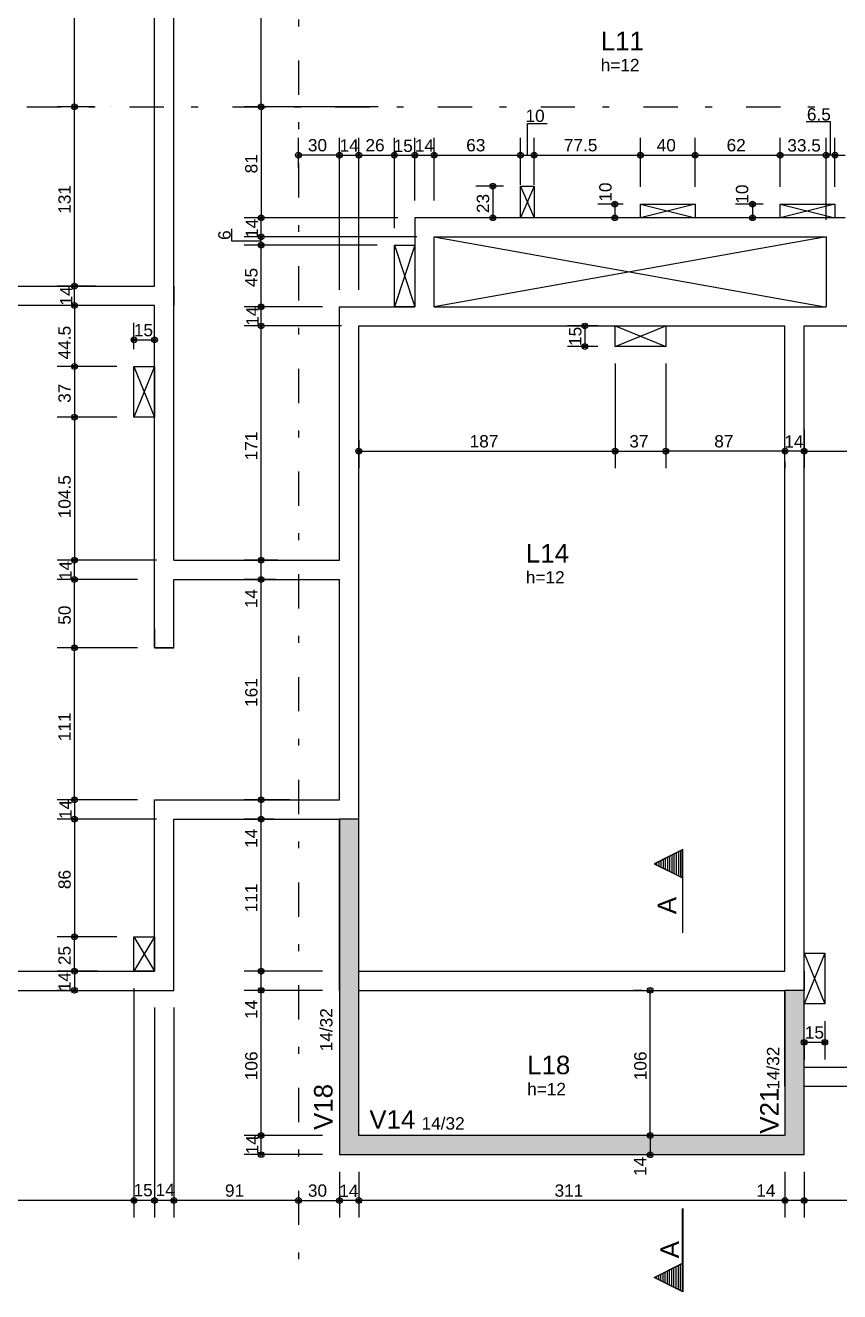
# Model space of a CAD drawing. Extents: x 0 to 119, y 0 to 84.
# Drawn here: x 22.71 to 34.6, y 37.36 to 55.85 of the extents above; entities that cross this region are included whole.
import ezdxf

# ---------------------------------------------------------------- set-up
doc = ezdxf.new("R2010")
doc.units = 0
doc.header["$MEASUREMENT"] = 0
doc.linetypes.add('ESTILO_TQS_0003', pattern=[1.5, 0.5, -0.4, 0.1, -0.5])
for name, color, linetype in [('10', 252, 'CONTINUOUS'), ('18', 6, 'CONTINUOUS'), ('20', 1, 'CONTINUOUS'), ('25', 130, 'CONTINUOUS'), ('3', 7, 'CONTINUOUS'), ('32', 250, 'CONTINUOUS'), ('37', 7, 'CONTINUOUS'), ('38', 7, 'CONTINUOUS'), ('9', 8, 'CONTINUOUS')]:
    doc.layers.add(name, color=color, linetype=linetype)
doc.styles.add('TQS_ARIAL', font='arial.ttf')

msp = doc.modelspace()

# ---------------------------------------------------------------- linework, layer by layer
at = {"layer": '10', "color": 252, "linetype": 'Continuous'}
for p, q in [((29.939986, 53.49673), (30.139986, 53.03673)), ((30.139986, 53.49673), (29.939986, 53.03673)), ((31.689554, 53.236516), (32.489554, 53.0364)), ((32.489554, 53.236516), (31.689554, 53.0364)), ((33.729536, 53.236516), (34.529536, 53.036516)), ((34.529536, 53.236516), (33.729536, 53.036516)), ((28.67962, 52.7564), (34.37962, 51.7364)), ((34.39962, 52.7564), (28.67962, 51.7364)), ((28.09962, 52.6364), (28.39962, 51.7364)), ((28.39962, 52.6364), (28.09962, 51.7364)), ((31.320073, 51.456428), (32.060073, 51.156428)), ((31.320073, 51.156428), (32.060073, 51.456428)), ((24.59962, 50.86567), (24.29962, 50.12567)), ((24.29962, 50.86567), (24.59962, 50.12567)), ((24.29962, 42.5364), (24.59962, 42.0364)), ((24.59962, 42.5364), (24.29962, 42.0364)), ((34.07962, 42.297385), (34.37962, 41.557385)), ((34.37962, 42.297385), (34.07962, 41.557385))]:
    msp.add_line(p, q, dxfattribs=at)
for points in [[(29.939986, 53.49673), (30.139986, 53.49673), (30.139986, 53.03673), (29.939986, 53.03673), (29.939986, 53.49673)], [(31.689554, 53.236516), (32.489554, 53.236516), (32.489554, 53.0364), (31.689554, 53.0364), (31.689554, 53.236516)], [(33.729536, 53.236516), (34.529536, 53.236516), (34.529536, 53.036516), (33.729536, 53.036516), (33.729536, 53.236516)], [(28.39962, 51.7364), (28.09962, 51.7364), (28.09962, 52.6364), (28.39962, 52.6364), (28.39962, 51.7364)], [(32.060073, 51.156428), (31.320073, 51.156428), (31.320073, 51.456428), (32.060073, 51.456428), (32.060073, 51.156428)], [(24.29962, 50.12567), (24.29962, 50.86567), (24.59962, 50.86567), (24.59962, 50.12567), (24.29962, 50.12567)], [(24.29962, 42.5364), (24.59962, 42.5364), (24.59962, 42.0364), (24.29962, 42.0364), (24.29962, 42.5364)], [(34.07962, 41.557385), (34.07962, 42.297385), (34.37962, 42.297385), (34.37962, 41.557385), (34.07962, 41.557385)]]:
    msp.add_lwpolyline(points, dxfattribs=at)
at = {"layer": '18', "color": 6, "linetype": 'ESTILO_TQS_0003'}
msp.add_line((26.69962, 76.330437), (26.69962, 37.646661), dxfattribs=at)
at = {"layer": '20', "color": 1, "linetype": 'ESTILO_TQS_0003'}
msp.add_line((10.735148, 54.6564), (46.564196, 54.6564), dxfattribs=at)
at = {"layer": '25', "color": 130, "linetype": 'Continuous'}
msp.add_lwpolyline([(27.299624, 44.256449), (27.29962, 39.35726), (34.07962, 39.35726), (34.07962, 41.7564), (33.79962, 41.7564), (33.79962, 39.638285), (27.57962, 39.638285), (27.579624, 44.256449), (27.299624, 44.256449)], dxfattribs=at)
for points in [[(27.57962, 39.638285), (27.299624, 44.256449), (27.29962, 39.35726)], [(27.57962, 39.638285), (27.579624, 44.256449), (27.299624, 44.256449)], [(33.79962, 41.7564), (33.79962, 39.638285), (34.07962, 39.35726)], [(33.79962, 41.7564), (34.07962, 39.35726), (34.07962, 41.7564)], [(27.57962, 39.638285), (27.29962, 39.35726), (34.07962, 39.35726)], [(27.57962, 39.638285), (34.07962, 39.35726), (33.79962, 39.638285)]]:
    msp.add_solid(points, dxfattribs=at)
at = {"layer": '3', "color": 7, "linetype": 'Continuous'}
for p, q in [((32.307839, 43.81097), (31.893007, 43.603554)), ((32.306101, 43.808149), (31.896909, 43.603554)), ((31.988738, 43.649468), (31.988738, 43.557641)), ((32.020648, 43.665422), (32.020648, 43.541686)), ((32.052558, 43.681376), (32.052558, 43.525731)), ((32.084657, 43.697426), (32.08447, 43.509775)), ((32.116378, 43.713285), (32.116378, 43.493821)), ((32.148288, 43.72924), (32.148288, 43.477866)), ((32.180199, 43.745197), (32.180199, 43.46191)), ((32.212109, 43.761152), (32.212109, 43.445955)), ((32.244019, 43.777107), (32.244019, 43.43)), ((32.275929, 43.793063), (32.275929, 43.414044)), ((32.3061, 43.808149), (32.3061, 42.595015)), ((32.307839, 42.595015), (32.307839, 43.81097)), ((31.893007, 43.603554), (32.306101, 43.397007)), ((31.89691, 43.603554), (32.3061, 43.398958)), ((31.924917, 43.617558), (31.924917, 43.589551)), ((31.956827, 43.633512), (31.956827, 43.573596)), ((32.3061, 37.359511), (32.3061, 38.572645)), ((32.307839, 38.572645), (32.307839, 37.35669)), ((31.893007, 37.564106), (32.306101, 37.770653)), ((31.89691, 37.564106), (32.3061, 37.768702)), ((32.212109, 37.406508), (32.212109, 37.721705)), ((32.244019, 37.390553), (32.244019, 37.737661)), ((32.275929, 37.374597), (32.275929, 37.753616)), ((32.307839, 37.35669), (31.893007, 37.564106)), ((32.306101, 37.359511), (31.896909, 37.564106)), ((31.924917, 37.550103), (31.924917, 37.57811)), ((31.956827, 37.534148), (31.956827, 37.594064)), ((31.988738, 37.518193), (31.988738, 37.610019)), ((32.020648, 37.502238), (32.020648, 37.625974)), ((32.052558, 37.486284), (32.052558, 37.641929)), ((32.084657, 37.470234), (32.08447, 37.657885)), ((32.116378, 37.454375), (32.116378, 37.673839)), ((32.148288, 37.43842), (32.148288, 37.689794)), ((32.180199, 37.422464), (32.180199, 37.70575))]:
    msp.add_line(p, q, dxfattribs=at)
for points in [[(27.299624, 44.256449), (27.29962, 39.35726), (34.07962, 39.358285), (34.07962, 41.7564), (33.79962, 41.7564), (33.79962, 39.638285), (27.57962, 39.638285), (27.579624, 44.256449), (27.299624, 44.256449)], [(32.3061, 43.808149), (31.89691, 43.603554), (32.3061, 43.398958), (32.3061, 43.808149)], [(27.29962, 41.7564), (27.29962, 39.35726), (34.07962, 39.358285), (34.07962, 40.3564)], [(32.3061, 37.359512), (31.89691, 37.564106), (32.3061, 37.768702), (32.3061, 37.359512)]]:
    msp.add_lwpolyline(points, dxfattribs=at)
at = {"layer": '32', "color": 250, "linetype": 'Continuous'}
for p, q in [((23.430046, 54.6564), (23.430046, 57.6164)), ((26.156196, 54.6564), (26.156196, 57.5564)), ((23.700237, 54.6564), (23.180046, 54.6564)), ((23.716518, 54.6564), (23.180046, 54.6564)), ((23.430046, 52.0364), (23.430046, 54.6564)), ((23.950237, 54.6564), (23.950237, 54.6564)), ((23.966518, 54.6564), (23.966518, 54.6564)), ((27.597227, 54.6564), (25.906196, 54.6564)), ((27.861964, 54.6564), (25.906196, 54.6564)), ((26.156196, 54.6564), (26.156196, 53.0364)), ((27.847227, 54.6564), (27.847227, 54.6564)), ((28.111964, 54.6564), (28.111964, 54.6564)), ((26.69962, 53.761935), (26.69962, 54.201948)), ((27.29962, 51.9864), (27.29962, 54.201948)), ((27.29962, 51.9864), (27.29962, 54.201948)), ((27.57962, 51.9864), (27.57962, 54.201948)), ((27.57962, 51.9864), (27.57962, 54.201948)), ((28.09962, 52.8864), (28.09962, 54.201948)), ((28.09962, 52.8864), (28.09962, 54.201948)), ((28.39962, 53.2864), (28.39962, 54.201948)), ((28.39962, 53.2864), (28.39962, 54.201948)), ((28.67962, 53.2864), (28.67962, 54.201948)), ((28.67962, 53.2864), (28.67962, 54.201948)), ((29.939986, 53.51673), (29.939986, 54.201948)), ((29.939986, 53.51673), (29.939986, 54.201948)), ((30.139986, 53.51673), (30.139986, 54.201948)), ((30.139986, 53.51673), (30.139986, 54.201948)), ((31.689554, 53.486516), (31.689554, 54.201948)), ((31.689554, 53.486516), (31.689554, 54.201948)), ((32.489554, 53.486516), (32.489554, 54.201948)), ((32.489554, 53.486516), (32.489554, 54.201948)), ((33.729536, 53.486516), (33.729536, 54.201948)), ((33.729536, 53.486516), (33.729536, 54.201948)), ((34.39962, 53.0064), (34.39962, 54.201948)), ((34.39962, 53.0064), (34.39962, 54.201948)), ((34.529536, 53.486516), (34.529536, 54.201948)), ((34.529536, 53.486516), (34.529536, 54.201948)), ((27.29962, 53.951948), (26.69962, 53.951948)), ((27.29962, 53.951948), (27.57962, 53.951948)), ((27.57962, 53.951948), (28.09962, 53.951948)), ((28.09962, 53.951948), (28.39962, 53.951948)), ((28.39962, 53.951948), (28.67962, 53.951948)), ((28.67962, 53.951948), (29.939986, 53.951948)), ((29.939986, 53.951948), (30.139986, 53.951948)), ((30.139986, 53.951948), (31.689554, 53.951948)), ((31.689554, 53.951948), (32.489554, 53.951948)), ((32.489554, 53.951948), (33.729536, 53.951948)), ((34.39962, 53.951948), (33.729536, 53.951948)), ((34.529536, 53.951948), (34.39962, 53.951948)), ((34.529536, 53.951948), (34.67962, 53.951948)), ((26.69962, 53.511935), (26.69962, 53.511935)), ((29.689986, 53.49673), (29.286617, 53.49673)), ((29.536617, 53.49673), (29.536617, 53.03673)), ((29.939986, 53.49673), (29.939986, 53.49673)), ((29.939986, 53.26673), (29.939986, 53.26673)), ((29.939986, 53.26673), (29.939986, 53.26673)), ((30.139986, 53.26673), (30.139986, 53.26673)), ((30.139986, 53.26673), (30.139986, 53.26673)), ((31.439554, 53.236516), (31.067606, 53.236516)), ((31.317606, 53.236516), (31.317606, 53.0364)), ((31.689554, 53.236516), (31.689554, 53.236516)), ((31.689554, 53.236516), (31.689554, 53.236516)), ((31.689554, 53.236516), (31.689554, 53.236516)), ((32.489554, 53.236516), (32.489554, 53.236516)), ((32.489554, 53.236516), (32.489554, 53.236516)), ((33.479536, 53.236516), (33.075929, 53.236516)), ((33.325929, 53.236516), (33.325929, 53.036516)), ((33.729536, 53.236516), (33.729536, 53.236516)), ((33.729536, 53.236516), (33.729536, 53.236516)), ((33.729536, 53.236516), (33.729536, 53.236516)), ((34.529536, 53.236516), (34.529536, 53.236516)), ((34.529536, 53.236516), (34.529536, 53.236516)), ((28.14962, 53.0364), (25.906196, 53.0364)), ((28.14962, 53.0364), (25.906196, 53.0364)), ((26.156196, 52.7564), (26.156196, 53.0364)), ((28.39962, 53.0364), (28.39962, 53.0364)), ((28.39962, 53.0364), (28.39962, 53.0364)), ((28.39962, 53.0364), (28.39962, 53.0364)), ((28.39962, 53.0364), (28.39962, 53.0364)), ((28.67962, 53.0364), (28.67962, 53.0364)), ((28.67962, 53.0364), (28.67962, 53.0364)), ((29.689986, 53.03673), (29.286617, 53.03673)), ((29.939986, 53.03673), (29.939986, 53.03673)), ((31.439554, 53.0364), (31.067606, 53.0364)), ((31.689554, 53.0364), (31.689554, 53.0364)), ((33.479536, 53.036516), (33.075929, 53.036516)), ((33.729536, 53.036516), (33.729536, 53.036516)), ((28.14962, 52.7564), (25.906196, 52.7564)), ((28.42962, 52.7564), (25.906196, 52.7564)), ((26.156196, 52.6364), (26.156196, 52.7564)), ((28.39962, 52.7564), (28.39962, 52.7564)), ((28.67962, 52.7564), (28.67962, 52.7564)), ((34.39962, 52.7564), (34.39962, 52.7564)), ((34.39962, 52.7564), (34.39962, 52.7564)), ((27.84962, 52.6364), (25.906196, 52.6364)), ((27.84962, 52.6364), (25.906196, 52.6364)), ((26.156196, 51.7364), (26.156196, 52.6364)), ((28.09962, 52.6364), (28.09962, 52.6364)), ((28.09962, 52.6364), (28.09962, 52.6364)), ((28.09962, 52.6364), (28.09962, 52.6364)), ((28.09962, 52.6364), (28.09962, 52.6364)), ((23.53621, 52.0364), (23.180046, 52.0364)), ((23.736092, 52.0364), (23.180046, 52.0364)), ((23.430046, 51.7564), (23.430046, 52.0364)), ((23.78621, 52.0364), (23.78621, 52.0364)), ((23.986092, 52.0364), (23.986092, 52.0364)), ((23.496489, 51.7564), (23.180046, 51.7564)), ((23.354863, 51.7564), (23.180046, 51.7564)), ((23.430046, 51.7564), (23.430046, 50.86567)), ((23.604863, 51.7564), (23.604863, 51.7564)), ((23.746489, 51.7564), (23.746489, 51.7564)), ((27.04962, 51.7364), (25.906196, 51.7364)), ((27.04962, 51.7364), (25.906196, 51.7364)), ((26.156196, 51.4564), (26.156196, 51.7364)), ((27.29962, 51.7364), (27.29962, 51.7364)), ((27.29962, 51.7364), (27.29962, 51.7364)), ((27.29962, 51.7364), (27.29962, 51.7364)), ((27.29962, 51.7364), (27.29962, 51.7364)), ((27.57962, 51.7364), (27.57962, 51.7364)), ((27.57962, 51.7364), (27.57962, 51.7364)), ((24.29962, 51.11567), (24.29962, 51.504168)), ((24.59962, 51.11567), (24.59962, 51.504168)), ((27.32962, 51.4564), (25.906196, 51.4564)), ((27.32962, 51.4564), (25.906196, 51.4564)), ((26.156196, 48.036401), (26.156196, 51.4564)), ((27.57962, 51.4564), (27.57962, 51.4564)), ((27.57962, 51.4564), (27.57962, 51.4564)), ((31.070073, 51.4564), (30.62825, 51.4564)), ((30.87825, 51.4564), (30.87825, 51.156428)), ((31.320073, 51.4564), (31.320073, 51.4564)), ((24.29962, 51.254168), (24.59962, 51.254168)), ((31.070073, 51.156428), (30.62825, 51.156428)), ((31.320073, 51.156428), (31.320073, 51.156428)), ((31.320073, 51.156428), (31.320073, 51.156428)), ((31.320073, 51.156428), (31.320073, 51.156428)), ((32.060073, 51.156428), (32.060073, 51.156428)), ((32.060073, 51.156428), (32.060073, 51.156428)), ((24.04962, 50.86567), (23.180046, 50.86567)), ((24.04962, 50.86567), (23.180046, 50.86567)), ((23.430046, 50.86567), (23.430046, 50.12567)), ((24.29962, 50.86567), (24.29962, 50.86567)), ((24.29962, 50.86567), (24.29962, 50.86567)), ((24.29962, 50.86567), (24.29962, 50.86567)), ((24.59962, 50.86567), (24.59962, 50.86567)), ((31.320073, 50.906428), (31.320073, 49.378984)), ((31.320073, 50.906428), (31.320073, 49.378984)), ((32.060073, 50.906428), (32.060073, 49.378984)), ((32.060073, 50.906428), (32.060073, 49.378984)), ((24.04962, 50.12567), (23.180046, 50.12567)), ((24.04962, 50.12567), (23.180046, 50.12567)), ((23.430046, 50.12567), (23.430046, 48.036401)), ((24.29962, 50.12567), (24.29962, 50.12567)), ((24.29962, 50.12567), (24.29962, 50.12567)), ((34.07962, 50.189051), (34.07962, 50.189051)), ((34.07962, 50.163528), (34.07962, 50.163528)), ((27.57962, 50.037728), (27.57962, 50.037728)), ((34.07962, 49.939051), (34.07962, 49.378984)), ((27.57962, 49.787728), (27.57962, 49.378984)), ((34.07962, 49.913528), (34.07962, 49.378984)), ((27.57962, 49.628984), (31.320073, 49.628984)), ((31.320073, 49.628984), (32.060073, 49.628984)), ((33.79962, 49.628984), (32.060073, 49.628984)), ((33.79962, 49.722145), (33.79962, 49.722145)), ((33.79962, 49.722145), (33.79962, 49.722145)), ((34.07962, 49.628984), (33.79962, 49.628984)), ((34.07962, 49.628984), (38.229664, 49.628984)), ((33.79962, 49.472145), (33.79962, 49.378984)), ((33.79962, 49.472145), (33.79962, 49.378984)), ((24.34962, 48.036401), (23.180046, 48.036401)), ((24.62962, 48.036401), (23.180046, 48.036401)), ((23.430046, 47.756401), (23.430046, 48.036401)), ((24.59962, 48.036401), (24.59962, 48.036401)), ((24.87962, 48.036401), (24.87962, 48.036401)), ((26.398263, 48.036401), (25.906196, 48.036401)), ((26.398263, 48.036401), (25.906196, 48.036401)), ((26.156196, 47.756401), (26.156196, 48.036401)), ((26.648263, 48.036401), (26.648263, 48.036401)), ((26.648263, 48.036401), (26.648263, 48.036401)), ((24.34962, 47.756401), (23.180046, 47.756401)), ((24.34962, 47.756401), (23.180046, 47.756401)), ((23.430046, 46.7564), (23.430046, 47.756401)), ((24.59962, 47.756401), (24.59962, 47.756401)), ((24.59962, 47.756401), (24.59962, 47.756401)), ((26.367301, 47.756401), (25.906196, 47.756401)), ((26.367301, 47.756401), (25.906196, 47.756401)), ((26.156196, 44.536449), (26.156196, 47.756401)), ((26.617301, 47.756401), (26.617301, 47.756401)), ((26.617301, 47.756401), (26.617301, 47.756401)), ((24.34962, 46.7564), (23.180046, 46.7564)), ((24.34962, 46.7564), (23.180046, 46.7564)), ((23.430046, 44.536449), (23.430046, 46.7564)), ((24.59962, 46.7564), (24.59962, 46.7564)), ((24.59962, 46.7564), (24.59962, 46.7564)), ((24.34962, 44.536449), (23.180046, 44.536449)), ((24.34962, 44.536449), (23.180046, 44.536449)), ((23.430046, 44.536449), (23.430046, 44.256449)), ((24.59962, 44.536449), (24.59962, 44.536449)), ((24.59962, 44.536449), (24.59962, 44.536449)), ((26.574053, 44.536449), (25.906196, 44.536449)), ((26.574053, 44.536449), (25.906196, 44.536449)), ((26.156196, 44.256449), (26.156196, 44.536449)), ((26.824053, 44.536449), (26.824053, 44.536449)), ((26.824053, 44.536449), (26.824053, 44.536449)), ((24.62962, 44.256449), (23.180046, 44.256449)), ((24.62962, 44.256449), (23.180046, 44.256449)), ((23.430046, 44.256449), (23.430046, 42.5364)), ((24.87962, 44.256449), (24.87962, 44.256449)), ((24.87962, 44.256449), (24.87962, 44.256449)), ((26.34376, 44.256449), (25.906196, 44.256449)), ((26.34376, 44.256449), (25.906196, 44.256449)), ((26.156196, 42.0364), (26.156196, 44.256449)), ((26.59376, 44.256449), (26.59376, 44.256449)), ((26.59376, 44.256449), (26.59376, 44.256449)), ((24.04962, 42.5364), (23.180046, 42.5364)), ((24.04962, 42.5364), (23.180046, 42.5364)), ((23.430046, 42.0364), (23.430046, 42.5364)), ((24.29962, 42.5364), (24.29962, 42.5364)), ((24.29962, 42.5364), (24.29962, 42.5364)), ((34.37962, 42.297385), (34.37962, 42.297385)), ((23.767034, 42.0364), (23.180046, 42.0364)), ((23.517034, 42.0364), (23.180046, 42.0364)), ((23.430046, 42.0364), (23.430046, 41.7564)), ((23.767034, 42.0364), (23.767034, 42.0364)), ((24.017034, 42.0364), (24.017034, 42.0364)), ((24.29962, 42.0364), (24.29962, 42.0364)), ((24.29962, 42.0364), (24.29962, 42.0364)), ((27.04962, 42.0364), (25.906196, 42.0364)), ((27.04962, 42.0364), (25.906196, 42.0364)), ((26.156196, 41.7564), (26.156196, 42.0364)), ((27.29962, 42.0364), (27.29962, 42.0364)), ((27.29962, 42.0364), (27.29962, 42.0364)), ((24.29962, 41.7864), (24.29962, 38.439292)), ((24.29962, 41.7864), (24.29962, 38.439292)), ((23.324953, 41.7564), (23.180046, 41.7564)), ((23.574953, 41.7564), (23.574953, 41.7564)), ((24.59962, 41.7564), (24.59962, 41.7564)), ((24.59962, 41.7564), (24.59962, 41.7564)), ((24.87962, 41.7564), (24.87962, 41.7564)), ((24.87962, 41.7564), (24.87962, 41.7564)), ((27.04962, 41.7564), (25.906196, 41.7564)), ((27.04962, 41.7564), (25.906196, 41.7564)), ((26.156196, 39.636285), (26.156196, 41.7564)), ((27.29962, 41.7564), (27.29962, 41.7564)), ((27.29962, 41.7564), (27.29962, 41.7564)), ((31.71725, 41.7564), (31.583309, 41.7564)), ((31.833309, 39.636285), (31.833309, 41.7564)), ((31.96725, 41.7564), (31.96725, 41.7564)), ((24.59962, 41.5064), (24.59962, 38.439292)), ((24.59962, 41.5064), (24.59962, 38.439292)), ((24.87962, 41.5064), (24.87962, 38.439292)), ((24.87962, 41.5064), (24.87962, 38.439292)), ((34.37962, 41.557385), (34.37962, 41.557385)), ((34.37962, 41.557385), (34.37962, 41.557385)), ((34.37962, 41.557385), (34.37962, 41.557385)), ((34.07962, 41.255573), (34.07962, 41.255573)), ((34.37962, 41.307385), (34.37962, 40.747224)), ((34.07962, 41.005573), (34.07962, 40.747224)), ((34.07962, 40.997224), (34.37962, 40.997224)), ((34.590744, 40.6364), (34.590744, 40.6364)), ((27.04962, 39.636285), (25.906196, 39.636285)), ((27.04962, 39.636285), (25.906196, 39.636285)), ((26.156196, 39.357093), (26.156196, 39.636285)), ((27.29962, 39.636285), (27.29962, 39.636285)), ((27.29962, 39.636285), (27.29962, 39.636285)), ((32.641817, 39.636285), (31.583309, 39.636285)), ((31.862563, 39.636285), (31.583309, 39.636285)), ((31.833309, 39.636285), (31.833309, 39.356285)), ((32.112563, 39.636285), (32.112563, 39.636285)), ((32.891817, 39.636285), (32.891817, 39.636285)), ((27.050421, 39.357093), (25.906196, 39.357093)), ((27.29962, 39.35526), (27.29962, 39.35526)), ((27.29962, 39.35526), (27.29962, 39.35526)), ((27.300421, 39.357093), (27.300421, 39.357093)), ((27.57962, 39.35526), (27.57962, 39.35526)), ((27.57962, 39.35526), (27.57962, 39.35526)), ((32.814737, 39.356285), (31.583309, 39.356285)), ((33.064737, 39.356285), (33.064737, 39.356285)), ((33.79962, 39.35526), (33.79962, 39.35526)), ((33.79962, 39.35526), (33.79962, 39.35526)), ((34.07962, 39.35526), (34.07962, 39.35526)), ((34.07962, 39.35526), (34.07962, 39.35526)), ((27.29962, 39.10526), (27.29962, 38.439292)), ((27.29962, 39.10526), (27.29962, 38.439292)), ((27.57962, 39.10526), (27.57962, 38.439292)), ((27.57962, 39.10526), (27.57962, 38.439292)), ((33.79962, 39.10526), (33.79962, 38.439292)), ((33.79962, 39.10526), (33.79962, 38.439292)), ((34.07962, 39.10526), (34.07962, 38.439292)), ((34.07962, 39.10526), (34.07962, 38.439292)), ((26.69962, 38.891808), (26.69962, 38.891808)), ((26.69962, 38.891808), (26.69962, 38.891808)), ((24.29962, 38.689292), (17.27962, 38.689292)), ((24.59962, 38.689292), (24.29962, 38.689292)), ((24.87962, 38.689292), (24.59962, 38.689292)), ((26.69962, 38.689292), (24.87962, 38.689292)), ((26.69962, 38.689292), (27.29962, 38.689292)), ((27.57962, 38.689292), (27.29962, 38.689292)), ((33.79962, 38.689292), (27.57962, 38.689292)), ((34.07962, 38.689292), (33.79962, 38.689292)), ((43.229747, 38.689292), (34.07962, 38.689292)), ((26.69962, 38.641808), (26.69962, 38.439292)), ((26.69962, 38.641808), (26.69962, 38.439292))]:
    msp.add_line(p, q, dxfattribs=at)
for points in [[(30.039986, 53.951948), (30.039986, 54.414379), (30.32824, 54.414379)], [(34.464578, 53.951948), (34.464578, 54.435169), (34.111273, 54.435169)], [(26.156196, 52.6964), (25.72738, 52.6964), (25.72738, 52.874195)]]:
    msp.add_lwpolyline(points, dxfattribs=at)
for centre, radius in [((23.430046, 54.6564), 0.041625), ((23.430046, 54.6564), 0.041625), ((23.430046, 54.6564), 0.02075), ((23.430046, 54.6564), 0.02075), ((26.156196, 54.6564), 0.041625), ((26.156196, 54.6564), 0.041625), ((26.156196, 54.6564), 0.02075), ((26.156196, 54.6564), 0.02075), ((26.69962, 53.951948), 0.041625), ((27.29962, 53.951948), 0.041625), ((27.29962, 53.951948), 0.041625), ((27.57962, 53.951948), 0.041625), ((27.57962, 53.951948), 0.041625), ((28.09962, 53.951948), 0.041625), ((28.09962, 53.951948), 0.041625), ((28.39962, 53.951948), 0.041625), ((28.39962, 53.951948), 0.041625), ((28.67962, 53.951948), 0.041625), ((28.67962, 53.951948), 0.041625), ((29.939986, 53.951948), 0.041625), ((29.939986, 53.951948), 0.041625), ((30.139986, 53.951948), 0.041625), ((30.139986, 53.951948), 0.041625), ((31.689554, 53.951948), 0.041625), ((31.689554, 53.951948), 0.041625), ((32.489554, 53.951948), 0.041625), ((32.489554, 53.951948), 0.041625), ((33.729536, 53.951948), 0.041625), ((33.729536, 53.951948), 0.041625), ((34.39962, 53.951948), 0.041625), ((34.39962, 53.951948), 0.041625), ((34.529536, 53.951948), 0.041625), ((34.529536, 53.951948), 0.041625), ((26.69962, 53.951948), 0.02075), ((27.29962, 53.951948), 0.02075), ((27.29962, 53.951948), 0.02075), ((27.57962, 53.951948), 0.02075), ((27.57962, 53.951948), 0.02075), ((28.09962, 53.951948), 0.02075), ((28.09962, 53.951948), 0.02075), ((28.39962, 53.951948), 0.02075), ((28.39962, 53.951948), 0.02075), ((28.67962, 53.951948), 0.02075), ((28.67962, 53.951948), 0.02075), ((29.939986, 53.951948), 0.02075), ((29.939986, 53.951948), 0.02075), ((30.139986, 53.951948), 0.02075), ((30.139986, 53.951948), 0.02075), ((31.689554, 53.951948), 0.02075), ((31.689554, 53.951948), 0.02075), ((32.489554, 53.951948), 0.02075), ((32.489554, 53.951948), 0.02075), ((33.729536, 53.951948), 0.02075), ((33.729536, 53.951948), 0.02075), ((34.39962, 53.951948), 0.02075), ((34.39962, 53.951948), 0.02075), ((34.529536, 53.951948), 0.02075), ((34.529536, 53.951948), 0.02075), ((29.536617, 53.49673), 0.041625), ((29.536617, 53.49673), 0.02075), ((31.317606, 53.236516), 0.041625), ((31.317606, 53.236516), 0.02075), ((33.325929, 53.236516), 0.041625), ((33.325929, 53.236516), 0.02075), ((26.156196, 53.0364), 0.041625), ((26.156196, 53.0364), 0.041625), ((29.536617, 53.03673), 0.041625), ((31.317606, 53.0364), 0.041625), ((33.325929, 53.036516), 0.041625), ((26.156196, 53.0364), 0.02075), ((26.156196, 53.0364), 0.02075), ((29.536617, 53.03673), 0.02075), ((31.317606, 53.0364), 0.02075), ((33.325929, 53.036516), 0.02075), ((26.156196, 52.7564), 0.041625), ((26.156196, 52.7564), 0.041625), ((26.156196, 52.7564), 0.02075), ((26.156196, 52.7564), 0.02075), ((26.156196, 52.6364), 0.041625), ((26.156196, 52.6364), 0.041625), ((26.156196, 52.6364), 0.02075), ((26.156196, 52.6364), 0.02075), ((23.430046, 52.0364), 0.041625), ((23.430046, 52.0364), 0.041625), ((23.430046, 52.0364), 0.02075), ((23.430046, 52.0364), 0.02075), ((23.430046, 51.7564), 0.041625), ((23.430046, 51.7564), 0.041625), ((23.430046, 51.7564), 0.02075), ((23.430046, 51.7564), 0.02075), ((26.156196, 51.7364), 0.041625), ((26.156196, 51.7364), 0.041625), ((26.156196, 51.7364), 0.02075), ((26.156196, 51.7364), 0.02075), ((26.156196, 51.4564), 0.041625), ((26.156196, 51.4564), 0.041625), ((26.156196, 51.4564), 0.02075), ((26.156196, 51.4564), 0.02075), ((30.87825, 51.4564), 0.041625), ((30.87825, 51.4564), 0.02075), ((24.29962, 51.254168), 0.041625), ((24.29962, 51.254168), 0.02075), ((24.59962, 51.254168), 0.041625), ((24.59962, 51.254168), 0.02075), ((30.87825, 51.156428), 0.041625), ((30.87825, 51.156428), 0.02075), ((23.430046, 50.86567), 0.041625), ((23.430046, 50.86567), 0.041625), ((23.430046, 50.86567), 0.02075), ((23.430046, 50.86567), 0.02075), ((23.430046, 50.12567), 0.041625), ((23.430046, 50.12567), 0.041625), ((23.430046, 50.12567), 0.02075), ((23.430046, 50.12567), 0.02075), ((27.57962, 49.628984), 0.041625), ((27.57962, 49.628984), 0.02075), ((31.320073, 49.628984), 0.041625), ((31.320073, 49.628984), 0.041625), ((31.320073, 49.628984), 0.02075), ((31.320073, 49.628984), 0.02075), ((32.060073, 49.628984), 0.041625), ((32.060073, 49.628984), 0.041625), ((32.060073, 49.628984), 0.02075), ((32.060073, 49.628984), 0.02075), ((33.79962, 49.628984), 0.041625), ((33.79962, 49.628984), 0.041625), ((33.79962, 49.628984), 0.02075), ((33.79962, 49.628984), 0.02075), ((34.07962, 49.628984), 0.041625), ((34.07962, 49.628984), 0.041625), ((34.07962, 49.628984), 0.02075), ((34.07962, 49.628984), 0.02075), ((23.430046, 48.036401), 0.041625), ((23.430046, 48.036401), 0.041625), ((26.156196, 48.036401), 0.041625), ((26.156196, 48.036401), 0.041625), ((23.430046, 48.036401), 0.02075), ((23.430046, 48.036401), 0.02075), ((26.156196, 48.036401), 0.02075), ((26.156196, 48.036401), 0.02075), ((23.430046, 47.756401), 0.041625), ((23.430046, 47.756401), 0.041625), ((23.430046, 47.756401), 0.02075), ((23.430046, 47.756401), 0.02075), ((26.156196, 47.756401), 0.041625), ((26.156196, 47.756401), 0.041625), ((26.156196, 47.756401), 0.02075), ((26.156196, 47.756401), 0.02075), ((23.430046, 46.7564), 0.041625), ((23.430046, 46.7564), 0.041625), ((23.430046, 46.7564), 0.02075), ((23.430046, 46.7564), 0.02075), ((23.430046, 44.536449), 0.041625), ((23.430046, 44.536449), 0.041625), ((26.156196, 44.536449), 0.041625), ((26.156196, 44.536449), 0.041625), ((23.430046, 44.536449), 0.02075), ((23.430046, 44.536449), 0.02075), ((26.156196, 44.536449), 0.02075), ((26.156196, 44.536449), 0.02075), ((23.430046, 44.256449), 0.041625), ((23.430046, 44.256449), 0.041625), ((23.430046, 44.256449), 0.02075), ((23.430046, 44.256449), 0.02075), ((26.156196, 44.256449), 0.041625), ((26.156196, 44.256449), 0.041625), ((26.156196, 44.256449), 0.02075), ((26.156196, 44.256449), 0.02075), ((23.430046, 42.5364), 0.041625), ((23.430046, 42.5364), 0.041625), ((23.430046, 42.5364), 0.02075), ((23.430046, 42.5364), 0.02075), ((23.430046, 42.0364), 0.041625), ((23.430046, 42.0364), 0.041625), ((23.430046, 42.0364), 0.02075), ((23.430046, 42.0364), 0.02075), ((26.156196, 42.0364), 0.041625), ((26.156196, 42.0364), 0.041625), ((26.156196, 42.0364), 0.02075), ((26.156196, 42.0364), 0.02075), ((23.430046, 41.7564), 0.041625), ((26.156196, 41.7564), 0.041625), ((26.156196, 41.7564), 0.041625), ((31.833309, 41.7564), 0.041625), ((23.430046, 41.7564), 0.02075), ((26.156196, 41.7564), 0.02075), ((26.156196, 41.7564), 0.02075), ((31.833309, 41.7564), 0.02075), ((34.07962, 40.997224), 0.041625), ((34.07962, 40.997224), 0.02075), ((34.37962, 40.997224), 0.041625), ((34.37962, 40.997224), 0.02075), ((26.156196, 39.636285), 0.041625), ((26.156196, 39.636285), 0.041625), ((26.156196, 39.636285), 0.02075), ((26.156196, 39.636285), 0.02075), ((31.833309, 39.636285), 0.041625), ((31.833309, 39.636285), 0.041625), ((31.833309, 39.636285), 0.02075), ((31.833309, 39.636285), 0.02075), ((26.156196, 39.357093), 0.041625), ((31.833309, 39.356285), 0.041625), ((26.156196, 39.357093), 0.02075), ((31.833309, 39.356285), 0.02075), ((24.29962, 38.689292), 0.041625), ((24.29962, 38.689292), 0.041625), ((24.29962, 38.689292), 0.02075), ((24.29962, 38.689292), 0.02075), ((24.59962, 38.689292), 0.041625), ((24.59962, 38.689292), 0.041625), ((24.59962, 38.689292), 0.02075), ((24.59962, 38.689292), 0.02075), ((24.87962, 38.689292), 0.041625), ((24.87962, 38.689292), 0.041625), ((24.87962, 38.689292), 0.02075), ((24.87962, 38.689292), 0.02075), ((26.69962, 38.689292), 0.041625), ((26.69962, 38.689292), 0.041625), ((26.69962, 38.689292), 0.02075), ((26.69962, 38.689292), 0.02075), ((27.29962, 38.689292), 0.041625), ((27.29962, 38.689292), 0.041625), ((27.29962, 38.689292), 0.02075), ((27.29962, 38.689292), 0.02075), ((27.57962, 38.689292), 0.041625), ((27.57962, 38.689292), 0.041625), ((27.57962, 38.689292), 0.02075), ((27.57962, 38.689292), 0.02075), ((33.79962, 38.689292), 0.041625), ((33.79962, 38.689292), 0.041625), ((33.79962, 38.689292), 0.02075), ((33.79962, 38.689292), 0.02075), ((34.07962, 38.689292), 0.041625), ((34.07962, 38.689292), 0.041625), ((34.07962, 38.689292), 0.02075), ((34.07962, 38.689292), 0.02075)]:
    msp.add_circle(centre, radius, dxfattribs=at)
at = {"layer": '9', "color": 8, "linetype": 'Continuous'}
for p, q in [((24.87962, 48.036401), (24.87962, 68.3564)), ((24.59962, 52.0364), (24.59962, 58.3564)), ((34.67962, 53.0364), (28.39962, 53.0364)), ((28.39962, 53.0364), (28.39962, 52.7564)), ((28.39962, 52.7564), (28.39962, 51.7364)), ((28.67962, 52.7564), (34.39962, 52.7564)), ((28.67962, 51.7364), (28.67962, 52.7564)), ((34.39962, 52.7564), (34.39962, 51.7364)), ((15.17962, 52.0364), (24.59962, 52.0364)), ((24.87962, 52.0364), (24.87962, 51.7564)), ((27.29962, 48.036401), (27.29962, 51.7364)), ((27.29962, 51.4564), (27.29962, 51.7364)), ((27.29962, 51.7364), (28.39962, 51.7364)), ((28.67962, 51.7364), (34.39962, 51.7364)), ((27.57962, 44.256449), (27.57962, 51.4564)), ((27.57962, 51.4564), (33.79962, 51.4564)), ((34.07962, 51.4564), (38.229664, 51.4564)), ((34.07962, 40.6364), (34.07962, 51.4564)), ((24.87962, 48.036401), (27.29962, 48.036401)), ((27.29962, 44.536449), (27.29962, 47.756449)), ((24.59962, 47.0364), (24.59962, 46.7564)), ((24.59962, 46.7564), (24.87962, 46.7564)), ((24.59962, 42.0364), (24.59962, 44.536449)), ((24.59962, 44.536449), (24.87962, 44.536449)), ((24.87962, 44.536449), (27.29962, 44.536449)), ((17.27962, 42.0364), (24.59962, 42.0364)), ((34.07962, 42.0364), (34.07962, 41.7564)), ((33.79962, 40.3564), (33.79962, 41.7564)), ((34.07962, 40.6364), (43.229747, 40.6364))]:
    msp.add_line(p, q, dxfattribs=at)
for points in [[(24.87962, 46.7564), (24.59962, 46.7564), (24.59962, 51.7564), (15.17962, 51.7564)], [(27.57962, 42.0364), (33.79962, 42.0364), (33.79962, 51.4564)], [(24.87962, 46.7564), (24.87962, 47.756449), (27.29962, 47.756449)], [(24.87962, 42.0364), (24.87962, 44.256449), (27.29962, 44.256449)], [(27.29962, 41.7564), (27.299624, 44.256449)], [(16.99962, 42.0364), (16.99962, 41.7564), (24.87962, 41.7564), (24.87962, 42.0364)], [(27.57962, 41.7564), (33.79962, 41.7564)], [(34.07962, 40.3564), (43.509747, 40.3564), (43.509747, 40.6364)]]:
    msp.add_lwpolyline(points, dxfattribs=at)

# ---------------------------------------------------------------- texts
at = {"layer": '3', "color": 7, "linetype": 'Continuous', "style": 'TQS_ARIAL'}
for p in [(32.212841, 42.868273), (32.252086, 37.84384)]:
    msp.add_text('A', height=0.27, rotation=90, dxfattribs=at).set_placement(p)
at = {"layer": '32', "color": 250, "linetype": 'Continuous', "style": 'TQS_ARIAL'}
for s, p in [('10', (30.01343, 54.434876)), ('6.5', (34.119743, 54.455878)), ('30', (26.83762, 54.005948)), ('14', (27.299694, 54.002939)), ('26', (27.67762, 54.005948)), ('15', (28.088481, 53.997117)), ('14', (28.398248, 54.000323)), ('63', (29.147803, 54.005948)), ('77.5', (30.57277, 54.005948)), ('40', (31.927554, 54.005948)), ('62', (32.947545, 54.005948)), ('33.5', (33.83419, 54.003832)), ('15', (24.298015, 51.306436)), ('187', (29.197846, 49.682984)), ('37', (31.528073, 49.682984)), ('87', (32.767846, 49.682984)), ('14', (33.790469, 49.678737)), ('15', (34.089248, 41.051799)), ('15', (24.293128, 38.749059)), ('14', (24.615312, 38.7534)), ('91', (25.62762, 38.743292)), ('30', (26.83762, 38.743292)), ('14', (27.294147, 38.739629)), ('311', (30.43762, 38.743292)), ('14', (33.37962, 38.743292))]:
    msp.add_text(s, height=0.18, dxfattribs=at).set_placement(p)
for s, p in [('81', (26.102196, 53.6844)), ('131', (23.376046, 53.0944)), ('10', (31.268791, 53.271275)), ('10', (33.263591, 53.241679)), ('23', (29.482617, 53.10473)), ('14', (26.109271, 52.741885)), ('6', (25.710055, 52.712496)), ('45', (26.102196, 52.0244)), ('14', (23.40097, 51.754847)), ('14', (26.117475, 51.458888)), ('44.5', (23.376046, 50.969035)), ('15', (30.829736, 51.16453)), ('37', (23.376046, 50.33367)), ('171', (26.102196, 49.4944)), ('104.5', (23.376046, 48.649035)), ('14', (23.38931, 47.745501)), ('14', (26.102196, 47.336401)), ('50', (23.376046, 47.0944)), ('161', (26.102196, 45.894425)), ('111', (23.376046, 45.394424)), ('14', (23.390821, 44.256387)), ('14', (26.102196, 43.836449)), ('86', (23.376046, 43.234424)), ('111', (26.102196, 42.894424)), ('25', (23.376046, 42.1244)), ('14', (23.374634, 41.743495)), ('14', (26.102196, 41.3364)), ('106', (26.102196, 40.444343)), ('106', (31.779309, 40.444343)), ('14', (26.115843, 39.360994)), ('14', (31.774173, 39.045227))]:
    msp.add_text(s, height=0.18, rotation=90, dxfattribs=at).set_placement(p)
at = {"layer": '37', "color": 7, "linetype": 'Continuous', "style": 'TQS_ARIAL'}
for s, height, p in [('14/32', 0.18, (27.196583, 40.866135)), ('14/32', 0.18, (33.71636, 40.305116)), ('V18', 0.27, (27.197237, 39.718253)), ('V21', 0.27, (33.70722, 39.664263))]:
    msp.add_text(s, height=height, rotation=90, dxfattribs=at).set_placement(p)
for s, height, p in [('V14', 0.27, (27.734501, 39.73658)), ('14/32', 0.18, (28.496129, 39.724156))]:
    msp.add_text(s, height=height, dxfattribs=at).set_placement(p)
at = {"layer": '38', "color": 7, "linetype": 'Continuous', "style": 'TQS_ARIAL'}
for s, height, p in [('L11', 0.27, (31.110965, 55.482167)), ('h=12', 0.18, (31.110965, 55.176167)), ('L14', 0.27, (30.018123, 48.002419)), ('h=12', 0.18, (30.018123, 47.696419)), ('L18', 0.27, (30.037468, 40.531457)), ('h=12', 0.18, (30.037468, 40.225457))]:
    msp.add_text(s, height=height, dxfattribs=at).set_placement(p)

doc.saveas('drawing.dxf')
